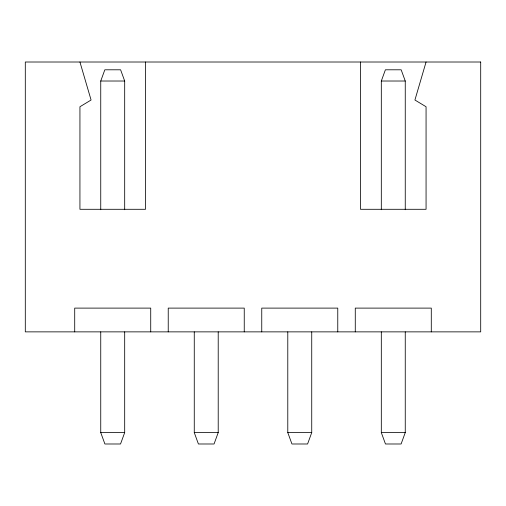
<?xml version="1.0" encoding="UTF-8"?>
<svg xmlns="http://www.w3.org/2000/svg" width="506" height="506" viewBox="0 0 506 506"><rect width="100%" height="100%" fill="white"/><g stroke="black" fill="none" stroke-linecap="round" stroke-linejoin="round"><path stroke-width="0.76" d="M426.065 62.01L414.92 100.017L426.065 106.747L426.065 209.294L360.5 209.294L360.5 62.01M100.745 209.718L100.745 81.017L104.831 69.796L120.605 69.796L124.685 81.017L124.685 209.718M124.685 331.866L124.685 432.586L120.536 443.99L104.894 443.99L100.745 432.586L100.745 331.866M218.212 331.866L218.212 432.586L214.057 443.99L198.415 443.99L194.266 432.586L194.266 331.866M381.315 209.718L381.315 81.017L385.395 69.796L401.169 69.796L405.255 81.017L405.255 209.718M311.734 331.866L311.734 432.586L307.585 443.99L291.943 443.99L287.787 432.586L287.787 331.866M405.255 331.866L405.255 432.586L401.106 443.99L385.464 443.99L381.315 432.586L381.315 331.866M100.745 81.017L124.685 81.017M381.315 81.017L405.255 81.017M100.745 432.586L124.685 432.586M194.266 432.586L218.212 432.586M287.787 432.586L311.734 432.586M381.315 432.586L405.255 432.586M79.935 62.01L91.08 100.017L79.935 106.747L79.935 209.294L145.5 209.294L145.5 62.01M431.289 331.866L431.289 308.11L355.275 308.11L355.275 331.866M337.768 331.866L337.768 308.11L261.754 308.11L261.754 331.866M244.246 331.866L244.246 308.11L168.232 308.11L168.232 331.866M150.725 331.866L150.725 308.11L74.711 308.11L74.711 331.866M480.7 62.01L25.3 62.01L25.3 331.866L480.7 331.866L480.7 62.01"/></g></svg>
